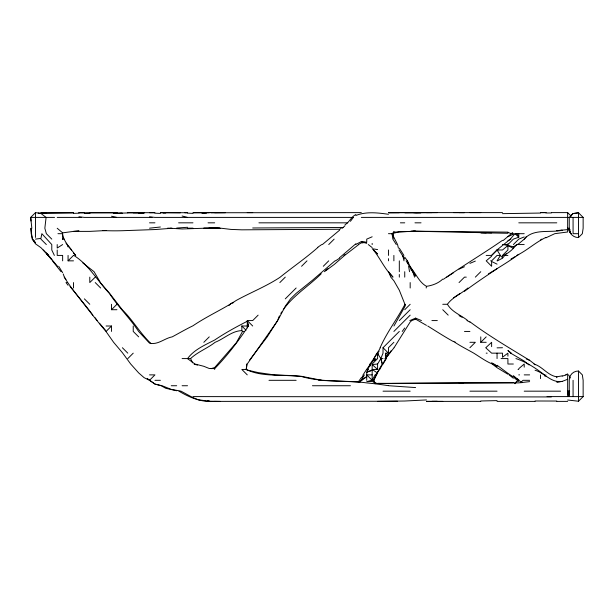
<?xml version="1.0" encoding="UTF-8"?>
<svg xmlns="http://www.w3.org/2000/svg" width="614" height="614" viewBox="0 0 614 614"><rect width="100%" height="100%" fill="white"/><g stroke="black" fill="none" stroke-linecap="round" stroke-linejoin="round"><path stroke-width="0.92" d="M569.193 396.598L569.255 380.312A8.949 8.949 0 0 1 578.511 371.048L582.341 374.878L583.139 380.312L583.139 396.598L578.511 401.226L567.651 400.006M404.803 306.094L404.833 304.283M370.027 365.829L370.065 364.018L377.564 353.157M378.14 371.255L379.774 369.444L385.745 358.584L385.861 353.157L388.455 353.157L388.455 347.724L393.881 342.297M246.682 364.018L246.314 369.444L247.265 370.05L258.126 372.583L274.036 374.878M374.279 360.395L374.402 358.584M569.224 391.172L568.664 396.598L567.651 391.172L569.692 391.172M370.342 365.829L370.526 364.018L370.065 364.018M377.694 355.015L377.894 353.157M385.354 355.874L385.861 353.157M362.168 379.406L363.051 374.878L366.589 369.444M388.455 385.684L383.021 384.878A316.064 316.064 0 0 0 366.735 382.906C345.03 379.928 322.787 382.714 301.566 376.543C283.231 373.703 263.199 377.771 246.137 369.444L247.265 363.948L277.712 320.577L285.28 306.232L290.529 298.857L296.071 293.423L312.434 280.26L334.991 260.843M386.973 355.874L386.375 358.584L383.044 364.018M405.347 304.283L404.741 306.8L393.935 326.003M375.261 360.395L375.875 358.584C371.278 361.884 368.661 367.088 366.735 372.268L372.161 370.211L366.735 372.153L366.735 380.312M277.873 319.802L279.408 315.918M380.143 347.724C386.743 332.519 396.959 319.28 404.741 304.721M390.995 350.832L388.455 355.13L385.5 358.008M244.349 331.437L242.515 331.437L236.405 342.597L214.685 367.533L211.062 368.676M377.595 353.104L380.289 347.724M373.512 380.312L375.86 375.653M374.578 383.021L373.911 380.312L379.03 369.444L382.299 364.018L380.849 358.584L377.595 353.534L378.209 353.157M373.941 358.584L374.049 360.395L373.926 358.584L376.789 353.157M360.38 381.862L364.363 374.878M507.463 244.556L507.916 243.781M372.161 374.878L366.735 374.878L372.161 380.312L375.07 374.878L377.595 373.082L372.161 369.444L377.595 369.444L377.595 364.018L380.849 358.584L383.021 353.157L383.021 347.724L399.315 331.437M248.378 326.003C238.393 341.092 227.318 355.675 214.685 368.63L209.259 368.5L203.825 366.305L194.976 364.018L187.539 358.668C193.847 349.719 205.068 344.999 214.685 340.002C225.108 333.034 236.075 326.947 247.265 321.283L248.378 326.003L247.265 320.577L252.699 320.577L258.126 315.143M283.254 309.717C293.346 295.395 308.896 286.024 321.252 273.729M497.056 260.843L500.425 255.416L497.056 249.982L502.49 249.982L507.916 245.523L513.35 246.774L518.776 243.689L524.31 239.122L526.52 236.405M358.353 381.862L361.301 377.671L362.828 376.559M505.122 255.416L506.519 253.26M280.821 313.378L281.795 311.912M394.073 347.724L410.175 321.989L411.748 320.577L415.601 319.134L426.461 325.374M277.566 320.577L267.228 336.863L249.56 360.088M366.735 369.237L370.526 364.018M402.224 331.437L404.741 327.991M350.44 221.293L353.349 217.402M442.755 304.283L447.406 304.283C452.641 296.976 461.398 293.814 467.922 287.997M376.252 374.878L377.595 373.205L377.595 371.37M389.721 353.157L393.881 347.969M524.21 233.688L514.962 233.688L510.311 239.122L497.056 249.906M359.228 382.345L361.301 380.235L366.735 376.666L361.301 380.312M515.023 383.704L517.825 380.312L514.839 378.516M385.454 357.878L388.455 354.347L386.904 355.176M516.627 244.556C513.043 249.146 508.722 253.306 503.188 255.416M514.624 383.566L517.825 380.312L518.776 381.547M486.196 255.424L491.63 255.416L496.964 249.982M409.822 320.577L415.601 318.129L421.45 320.577M51.783 239.122L46.349 233.688L44.845 228.262L46.088 217.402L40.923 213.449L35.489 212.613L30.7 217.402L31.836 228.262M68.07 255.416L68.07 260.843L73.503 255.416M95.224 277.137L89.79 282.563L89.79 277.137M116.944 309.717L111.51 309.717L116.944 304.283M106.084 331.437L111.51 326.003L106.084 326.003M127.804 358.584L133.23 353.157M149.524 380.312L154.951 374.878L149.524 374.878M203.825 342.297L209.259 336.863M279.846 282.563L285.28 277.137M301.566 266.276L307 260.843M328.72 244.556L334.154 239.122M285.28 298.857L296.14 287.997M323.294 266.276L328.72 260.843M404.741 309.717L410.175 304.283M399.315 320.577L410.175 309.717M393.881 331.437L410.175 315.143M459.049 282.563L464.476 277.137L466.287 277.137M475.336 277.137L480.77 271.703M502.49 255.416L507.916 249.982L507.916 245.523L503.365 244.556M513.35 244.556L518.776 239.122L524.21 236.943M578.511 237.518L578.511 212.774L573.077 213.572L569.247 217.402L569.255 228.262A8.949 8.949 0 0 0 578.511 237.518L582.341 233.688L583.139 228.262L583.139 217.402L578.511 212.774L573.077 213.557L570.49 216.12M469.91 347.724L475.336 342.297L469.91 342.297M486.196 342.297L480.77 342.297L486.196 336.863M544.725 376.083L545.93 374.878M491.63 255.416L497.056 250.098L497.954 249.982M520.595 382.683L523.021 380.312L529.636 380.312M486.196 347.363L491.63 342.297L491.63 346.664M342.244 228.262L345.014 225.737M339.58 230.189L322.373 244.556M339.58 257.688L355.874 243.766M317.86 247.465C305.741 258.172 292.402 267.274 279.846 277.413C266.077 286.446 250.758 292.471 236.405 300.346C222.322 309.471 206.91 316.31 192.965 325.788C185.904 329.188 179.142 333.133 172.212 336.863C164.383 338.306 157.905 345.206 149.524 343.165L138.664 331.522C129.861 318.09 118.187 306.854 109.399 293.423C97.449 280.859 88.807 264.826 73.834 255.416M344.631 255.416L334.154 264.542L324.399 271.703M524.21 239.122C533.466 228.231 549.722 233.036 562.217 230.265L556.791 230.657L567.651 229.605L567.651 212.613L551.357 212.613M228.945 305.48L230.979 303.446L233.688 302.595M358.745 244.556L345.014 255.117M518.776 368.669L524.21 364.018L524.21 367.172M491.63 256.23L486.196 260.843L491.63 266.276L491.63 261.487L497.056 264.143M464.476 291.32C475.082 283.399 486.027 276.054 497.056 268.748M446.693 277.137L453.616 272.662M460.139 293.423L453.616 297.752M339.58 229.475L341.184 228.262M442.755 279.101C438.312 283.315 432.433 285.472 426.461 286.331C418.779 282.049 415.985 273.261 410.175 267.182L413.391 271.703M345.014 224.762C349.481 222.176 351.177 216.796 355.874 214.486M515.445 256.46L511.025 258.993M343.917 255.416L345.014 254.603M502.49 240.327C483.111 253.782 462.879 265.778 443.454 279.255M512.145 232.483L513.35 233.688L511.285 233.688L503.165 240.527M182.105 358.584L190.57 358.584C197.877 351.799 207.325 348.391 215.123 342.297C224.11 338.813 231.747 330.9 241.839 330.608L242.515 331.437M488.452 273.844C498.721 267.658 509.021 261.411 518.776 254.38M540.497 240.036L541.786 239.122M325.788 270.175L327.991 268.648M317.86 247.204L321.698 244.556M377.595 352.229L379.145 351.185M335.551 260.843L339.58 258.187M57.209 228.262L62.643 232.867L62.482 233.688L57.954 233.688M62.643 244.556L57.209 248.025L57.209 244.556M567.651 379.275L562.217 381.386L556.791 382.031L562.217 381.401C551.433 383.313 544.587 372.936 535.07 370.227M382.399 364.018L383.021 363.634M358.323 244.556L361.301 242.906L365.829 242.469M507.916 240.742L510.917 239.122M565.786 374.878L567.651 373.872L567.651 396.598M497.455 260.843L502.49 258.218L504.785 255.416L507.916 255.416M355.874 244.426L361.301 241.617L366.735 243.359M516.842 255.416C527.15 250.382 535.577 242.292 545.93 237.403M62.643 233.589L62.643 239.253M507.916 236.705L513.35 234.18M459.049 269.101L464.476 266.737M372.161 236.789L366.735 239.122L366.735 242.254L361.301 241.617M469.91 263.368L475.336 261.096M545.93 237.825L554.749 233.688L567.651 231.985L567.651 229.897M355.874 215.483C366.136 211.393 377.763 212.759 388.455 214.286M562.217 376.159L566.146 374.878M371.485 380.312L366.735 381.678L372.161 381.447L376.819 383.405M535.07 364.371C543.037 367.372 548.118 375.553 556.791 376.819L562.217 375.837M529.636 381.624L518.776 382.867L377.595 383.389L390.266 383.527M362.206 242.676L364.923 242.254M171.989 228.262L154.951 229.552L122.37 230.718A265.471 265.471 0 0 1 102.461 230.549M35.489 239.122L40.923 238.401L41.852 233.688L51.783 244.556L51.783 249.982L54.362 255.416M160.384 227.003L149.524 228.17M78.93 230.626L62.643 232.867L62.421 233.688C63.963 242.453 70.779 248.486 75.645 255.416M377.595 364.018L372.161 364.57L377.595 369.444M202.014 213.396L206.542 213.081M187.539 227.28L176.678 228.047M106.084 230.549L89.79 231.378L73.503 231.409M426.461 399.937L404.741 401.011L377.595 401.387M119.661 213.357L122.37 213.227L116.944 213.112M86.175 213.388L89.79 213.212M392.07 383.428L463.57 382.829M113.321 213.357L127.804 212.943M73.503 213.365L78.93 213.165M497.056 400.612L480.77 400.988M73.503 212.705L40.923 213.05L73.503 212.866M203.403 228.262L182.105 228.976L170.577 228.262M413.798 212.743L437.321 212.613M497.056 347.862L502.49 347.724M163.101 213.02L165.811 212.966M211.062 212.751L361.301 212.613M46.349 212.951L40.923 213.02L43.632 213.373L40.923 212.989M397.504 401.257L214.685 401.387C201.753 402.538 189.81 397.68 178.95 391.172M84.364 213.02L89.79 212.935M540.497 213.05L502.49 213.649M214.685 212.713L225.545 212.621L192.965 212.72L209.259 212.743M203.825 228.262L211.968 228.093L203.825 228.017M180.293 212.828L160.384 212.682L187.539 212.713L184.822 212.751M149.524 212.72L154.951 212.69L127.804 212.713M187.539 228.178L192.965 228.132M116.944 212.774L89.79 212.736M545.93 212.997L551.357 212.958M78.93 212.82L84.364 212.789M343.203 227.479L252.699 227.986M116.944 212.69L89.79 212.782M535.07 400.996L556.791 401.042M462.664 382.86L459.049 382.867L513.35 382.652M502.49 212.613L404.741 212.613M399.315 212.613L388.455 212.613L421.035 212.613L388.455 212.682L399.315 212.644M426.461 212.628L431.895 212.621M480.77 212.613L469.91 212.613M54.562 217.402L30.7 217.402L31.015 221.025M57.209 217.402L81.639 217.402M116.437 217.402L84.364 217.402L78.93 216.773M152.072 217.402L116.944 217.402L111.51 216.228M187.239 217.402L154.951 217.402L149.524 216.803M353.157 217.402L187.539 217.402L182.105 216.021M361.301 217.402L583.139 217.402M149.524 222.828L154.951 222.828M178.613 222.828L192.965 222.828M208.039 222.828L214.685 222.828M258.916 222.828L347.724 222.828M400.382 222.828L404.741 222.828M414.964 222.828L421.035 222.828M518.776 222.828L556.791 222.828M569.255 228.262L570.851 233.688L567.651 228.262L568.971 228.262M388.455 233.688L393.413 233.688L393.62 238.217M578.511 233.688L573.077 233.688L573.077 217.402M62.513 239.122L64.063 239.122M502.49 244.556L507.916 244.556L513.35 239.122L518.776 237.196L518.776 233.688M516.965 244.556L524.21 244.556M68.07 260.843L73.503 260.843M490.601 260.843L491.63 260.843L497.056 255.416L500.425 255.416L502.49 257.796L502.49 255.8M67.486 282.563L66.005 282.563L68.07 285.303M431.895 320.577L437.321 320.577M241.839 330.608L241.839 326.003L248.156 326.003M464.476 331.437L469.91 331.437M485.705 347.724L491.63 353.157L502.49 353.157L502.49 357.271L507.916 353.157L507.916 356.158M486.196 353.157L487.171 353.157M383.021 358.584L380.849 358.584L382.299 364.018M384.848 358.584L385.745 358.584M501.055 358.584L507.916 358.584L507.916 364.018L513.35 364.018M246.137 369.444L241.839 369.444L247.265 374.878M368.346 369.444L366.735 369.444L367.939 370.656M518.009 369.444L518.776 369.444M518.776 374.878L519.528 374.878M524.21 374.878L529.636 374.878M154.951 380.312L160.384 380.312M268.986 380.312L296.14 380.312M361.247 380.312L361.991 380.312M373.911 380.312L372.161 380.312L372.161 364.018L377.595 358.584L377.595 353.534M171.245 385.738L176.678 385.738M182.105 385.738L187.539 385.738M312.434 385.738L350.44 385.738M383.021 391.172L410.175 391.172M469.91 391.172L497.056 391.172M524.21 391.172L560.582 391.172M192.965 396.598L551.357 396.936M547.074 396.598L583.3 396.598M480.77 401.387L426.461 401.387L442.755 401.387M497.056 401.387L535.07 401.387M556.791 401.387L567.651 401.387M453.616 212.613L464.476 212.628L459.049 212.613M247.265 212.613L252.699 212.621M78.93 212.69L84.364 212.705M339.58 229.26L241.839 229.828L230.979 229.413L221.393 228.262L209.259 228.032L220.119 228.185L209.259 227.472M220.119 401.387L209.259 401.211L198.399 399.806L192.965 397.642L181.023 391.172L171.245 389.383L162.096 385.738L154.951 384.065L149.432 380.312L144.09 377.648L138.664 372.905L130.698 364.018L122.37 352.674L113.598 342.297L105.969 331.437C93.489 316.824 82.13 301.259 70.004 286.446M127.804 212.766L144.09 212.789L133.23 212.805M411.081 231.156L491.63 232.89M486.196 232.852L480.77 232.767L507.916 233.282M318.766 380.319L358.584 382M412.892 231.163L507.916 232.13M167.622 228.147L171.245 228.239M274.42 374.893L301.566 376.328L321.767 380.312M84.364 213.188L89.79 213.403M388.839 385.738L415.601 387.572M154.951 213.188L160.384 213.426M187.539 213.127L192.965 213.373M207.448 400.627L209.259 400.827M38.206 213.02L40.923 213.434M377.595 249.606L372.161 248.701L377.595 253.966L373.427 249.982C380.45 258.709 384.801 269.216 392.991 277.137L388.578 271.703L390.796 277.137L393.881 280.759L399.315 290.23L404.741 303.823M176.678 390.765L165.811 388.309L161.106 385.738L154.951 384.095L147.199 378.439M567.651 391.172L569.462 391.532M194.139 364.232L197.547 365.077M515.921 358.584C526.973 362.191 536.874 368.861 545.93 376.09M507.916 232.338L511.285 233.688M526.252 358.929L529.636 360.295L534.433 364.018M510.664 353.157L524.21 361.07L529.022 364.954M491.63 363.749C485.275 360.932 479.664 356.818 473.77 353.157C467.438 349.566 460.922 346.304 454.851 342.297M518.776 379.659C510.725 376.19 504.171 370.303 497.056 365.276M491.63 362.736L497.056 365.967M453.616 341.706C444.728 336.794 436.285 331.337 427.728 326.003M507.916 245.523L513.35 248.34L513.35 246.774M466.985 320.577L469.91 322.097M453.616 341.307L455.488 342.297M459.049 315.665L462.15 317.308M529.636 360.326C509.397 347.954 488.982 335.981 469.91 321.79M507.916 374.248L497.056 367.694L492.19 364.018M567.651 228.262L569.976 229.636M151.075 343.633C140.33 333.555 132.969 320.247 122.37 309.84L109.66 293.423L100.65 282.931L94.072 271.703L82.89 262.969M491.63 363.35L492.581 364.018M426.185 287.997L426.461 286.331M513.35 375.653L521.846 382.752M368.277 244.556L372.161 247.565M534.011 364.018L535.07 364.839M493.779 364.018L497.056 366.596M509.098 374.878L513.35 378.27M467.753 320.577C461.022 315.12 451.981 312.127 447.406 304.283M511.117 353.157L507.916 350.487L511.078 353.157M514.962 233.688L518.776 237.196L516.788 233.688M32.588 239.122L31.176 233.688L30.915 228.262L32.212 239.122L35.489 243.827L40.923 247.657L48.429 255.416L46.349 253.037L57.516 266.276M567.651 212.613L571.243 216.205M442.755 309.717L448.189 315.143M383.021 347.724L388.455 353.157M252.699 326.003L247.265 320.577L247.265 327.922M241.839 326.003L246.06 330.232M95.224 282.563L100.65 287.997M40.923 239.122L46.349 244.556M138.664 336.863L133.23 331.437L133.23 326.003M84.364 298.857L89.79 304.283M122.37 347.724L127.804 353.157M410.85 269.669L412.869 271.703L415.601 276.093L406.077 260.843M73.503 253.068L75.745 255.416M373.826 381.662L375.707 383.704M43.203 249.982L51.783 259.285L46.349 253.436M105.454 330.225L99.468 323.248M52.443 260.843L61.032 271.703M68.07 245.792L71.654 249.982M48.552 256.046L51.783 259.868M66.043 243.198L67.141 244.556M33.164 239.859L35.489 242.791L33.77 240.588M399.315 248.194L403.912 255.416M62.643 272.685L58.66 266.276M64.263 277.137C72.521 290.76 83.504 302.265 92.829 315.143M33.102 239.782L34.054 241.095M404.741 257.159L407.397 260.843L410.045 266.276M396.283 244.556L392.853 239.122L392.047 233.688L393.881 232.123L415.601 231.217L399.315 231.823L393.881 233.159L393.881 231.355M65.951 279.454L64.363 277.137L63.211 273.967M95.224 317.837L97.089 320.577M410.175 266.614L412.009 269.523M568.549 374.878L570.414 377.978M404.741 259.131L399.008 249.982M67.317 245.339L68.07 246.905M190.57 358.584L192.566 362.836M391.978 233.688L397.573 244.556L398.417 248.171M412.777 271.703L414.565 277.137M407.397 260.843L408.187 263.559M402.684 255.416L404.004 260.843M408.625 266.276L409.523 271.703M578.511 371.048L578.511 401.387M573.077 380.312L573.077 396.598M556.791 376.819L556.791 377.717M540.497 374.878L540.497 378.623M497.056 353.157L497.056 358.584M480.77 336.863L480.77 342.297M415.601 318.129L415.601 319.134M410.175 282.563L410.175 287.997M404.741 271.703L404.741 277.137M399.315 260.843L399.315 271.703M399.315 274.496L399.315 277.137M393.881 255.416L393.881 260.843M388.455 249.982L388.455 255.416M388.455 258.671L388.455 260.843M372.161 243.405L372.161 244.556M214.685 368.63L214.685 369.444M111.51 304.283L111.51 309.717M111.51 326.003L111.51 331.437M73.503 282.563L73.503 287.997M62.643 260.843L62.643 255.416L57.209 255.416L57.209 249.982M35.489 212.613L35.489 237.411M421.035 212.636L415.601 212.697L421.035 212.621M410.175 212.621L404.741 212.651L415.601 212.613L410.175 212.613M437.321 401.356L431.895 401.387L437.321 401.387M545.93 212.613L540.497 212.621L545.93 212.613M144.09 212.874L138.664 212.82L144.09 212.874M570.851 233.688L569.938 232.138L570.836 233.688"/></g></svg>
